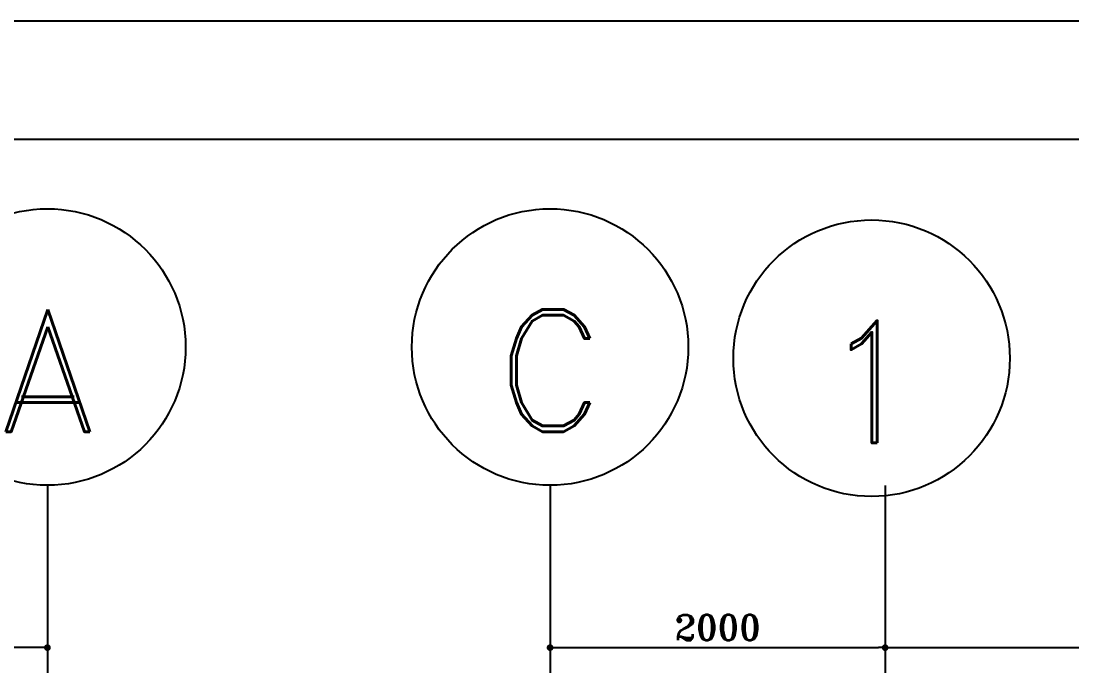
# Model space of a CAD drawing. Header units: inches. Extents: x 1387 to 2676, y -3554 to -2136.
# Drawn here: x 2540.09 to 2552.64, y -3009.89 to -3002.19 of the extents above; entities that cross this region are included whole.
import ezdxf
from ezdxf.enums import TextEntityAlignment as Align

# ---------------------------------------------------------------- set-up
doc = ezdxf.new("R2010")
doc.units = ezdxf.units.IN
doc.header["$MEASUREMENT"] = 0
for name, pattern in [('CENTER', [2, 1.25, -0.25, 0.25, -0.25]), ('DASHDOTX2', [2, 1, -0.5, 0, -0.5]), ('HIDDEN', [0.375, 0.25, -0.125])]:
    doc.linetypes.add(name, pattern=pattern)
for name, color, linetype in [('1', 1, 'Continuous'), ('3', 3, 'HIDDEN'), ('Ax', 1, 'DASHDOTX2'), ('AXE', 1, 'CENTER'), ('DIM', 8, 'Continuous'), ('Layer4', 118, 'Continuous'), ('Pich', 2, 'Continuous')]:
    doc.layers.add(name, color=color, linetype=linetype)
doc.styles.add('ROMAND', font='ROMAND.shx')
doc.styles.add('ROMANT', font='romant')
doc.dimstyles.new('1-50-2', dxfattribs={"dimtxt": 0.3, "dimasz": 0.08, "dimexe": 0.18, "dimexo": 0.0625, "dimgap": 0.09, "dimtad": 1, "dimdec": 0, "dimlfac": 500, "dimdsep": 46, "dimtxsty": 'ROMANT', "dimblk": 'DOT', "dimcen": 0.09, "dimclrd": 1, "dimclre": 1, "dimclrt": 3, "dimadec": 0, "dimazin": 0, "dimtfac": 1, "dimtdec": 0, "dimtix": 1, "dimtofl": 0, "dimtmove": 2, "dimatfit": 3, "dimldrblk": 'DOT', "dimfxl": 1, "dimtolj": 1, "dimarcsym": 0})

# ---------------------------------------------------------------- blocks, each defined once
blk = doc.blocks.new('DOT')
at = {"layer": 'DIM', "color": 0, "linetype": 'ByBlock'}
blk.add_line((-0.5, 0), (-1, 0), dxfattribs=at)
at = {"layer": 'DIM', "color": 0, "linetype": 'ByBlock', "const_width": 0.5}
blk.add_lwpolyline([(-0.25, 0, 1), (0.25, 0, 1)], format="xyb", close=True, dxfattribs=at)
blk = doc.blocks.new('*D2726')
at = {"layer": 'Defpoints', "color": 0, "transparency": 16777216}
for p in [(2546.405, -3007.735), (2540.405, -3013.072), (2546.405, -3017.85)]:
    blk.add_point(p, dxfattribs=at)
at = {"layer": 'Pich', "color": 1, "lineweight": -2, "transparency": 16777216}
for p, q in [((2546.405, -3007.798), (2546.405, -3018.03)), ((2540.405, -3013.135), (2540.405, -3018.03)), ((2540.485, -3017.85), (2546.325, -3017.85))]:
    blk.add_line(p, q, dxfattribs=at)
at = {"layer": 'Pich', "color": 1, "lineweight": -2, "transparency": 16777216, "xscale": 0.08, "yscale": 0.08, "zscale": 0.08, "rotation": 180}
blk.add_blockref('DOT', (2540.405, -3017.85), dxfattribs=at)
at = {"layer": 'Pich', "color": 1, "lineweight": -2, "transparency": 16777216, "xscale": 0.08, "yscale": 0.08, "zscale": 0.08}
blk.add_blockref('DOT', (2546.405, -3017.85), dxfattribs=at)
at = {"layer": 'Pich', "color": 3, "transparency": 16777216, "insert": (2543.405, -3017.61), "char_height": 0.3, "attachment_point": 5, "style": 'ROMANT'}
blk.add_mtext('\\A1;3000', dxfattribs=at)
blk = doc.blocks.new('_Dot')
at = {"layer": 'DIM', "color": 0, "lineweight": -2}
blk.add_line((-0.5, 0), (-1, 0), dxfattribs=at)
at = {"layer": 'DIM', "color": 0, "const_width": 0.5}
blk.add_lwpolyline([(-0.25, 0, 1), (0.25, 0, 1)], format="xyb", close=True, dxfattribs=at)
blk = doc.blocks.new('*D2725')
at = {"layer": 'Defpoints', "color": 0, "transparency": 16777216}
for p in [(2550.405, -3007.861), (2560.405, -3009.673), (2560.405, -3009.673)]:
    blk.add_point(p, dxfattribs=at)
at = {"layer": 'Pich', "color": 1, "lineweight": -2, "transparency": 16777216}
for p, q in [((2550.405, -3007.924), (2550.405, -3009.853)), ((2560.405, -3009.61), (2560.405, -3009.493)), ((2550.485, -3009.673), (2560.325, -3009.673))]:
    blk.add_line(p, q, dxfattribs=at)
at = {"layer": 'Pich', "color": 1, "lineweight": -2, "transparency": 16777216, "xscale": 0.08, "yscale": 0.08, "zscale": 0.08, "rotation": 180}
blk.add_blockref('DOT', (2550.405, -3009.673), dxfattribs=at)
at = {"layer": 'Pich', "color": 1, "lineweight": -2, "transparency": 16777216, "xscale": 0.08, "yscale": 0.08, "zscale": 0.08}
blk.add_blockref('DOT', (2560.405, -3009.673), dxfattribs=at)
at = {"layer": 'Pich', "color": 3, "transparency": 16777216, "insert": (2555.405, -3009.433), "char_height": 0.3, "attachment_point": 5, "style": 'ROMANT'}
blk.add_mtext('\\A1;5000', dxfattribs=at)
blk = doc.blocks.new('*D2727')
at = {"layer": 'Defpoints', "color": 0, "transparency": 16777216}
for p in [(2546.405, -3007.739), (2550.405, -3009.449), (2550.405, -3009.673)]:
    blk.add_point(p, dxfattribs=at)
at = {"layer": 'Pich', "color": 1, "lineweight": -2, "transparency": 16777216}
for p, q in [((2546.405, -3007.802), (2546.405, -3009.853)), ((2550.405, -3009.512), (2550.405, -3009.853)), ((2546.485, -3009.673), (2550.325, -3009.673))]:
    blk.add_line(p, q, dxfattribs=at)
at = {"layer": 'Pich', "color": 1, "lineweight": -2, "transparency": 16777216, "xscale": 0.08, "yscale": 0.08, "zscale": 0.08, "rotation": 180}
blk.add_blockref('DOT', (2546.405, -3009.673), dxfattribs=at)
at = {"layer": 'Pich', "color": 1, "lineweight": -2, "transparency": 16777216, "xscale": 0.08, "yscale": 0.08, "zscale": 0.08}
blk.add_blockref('DOT', (2550.405, -3009.673), dxfattribs=at)
at = {"layer": 'Pich', "color": 3, "transparency": 16777216, "insert": (2548.405, -3009.433), "char_height": 0.3, "attachment_point": 5, "style": 'ROMANT'}
blk.add_mtext('\\A1;2000', dxfattribs=at)
blk = doc.blocks.new('*D2729')
at = {"layer": 'Defpoints', "color": 0, "transparency": 16777216}
for p in [(2538.805, -3007.739), (2540.405, -3007.739), (2538.805, -3009.673)]:
    blk.add_point(p, dxfattribs=at)
at = {"layer": 'Pich', "color": 1, "lineweight": -2, "transparency": 16777216}
for p, q in [((2538.805, -3007.802), (2538.805, -3009.853)), ((2540.405, -3007.802), (2540.405, -3009.853)), ((2540.325, -3009.673), (2538.885, -3009.673))]:
    blk.add_line(p, q, dxfattribs=at)
at = {"layer": 'Pich', "color": 1, "lineweight": -2, "transparency": 16777216, "xscale": 0.08, "yscale": 0.08, "zscale": 0.08, "rotation": 180}
blk.add_blockref('DOT', (2538.805, -3009.673), dxfattribs=at)
at = {"layer": 'Pich', "color": 1, "lineweight": -2, "transparency": 16777216, "xscale": 0.08, "yscale": 0.08, "zscale": 0.08}
blk.add_blockref('DOT', (2540.405, -3009.673), dxfattribs=at)
at = {"layer": 'Pich', "color": 3, "transparency": 16777216, "insert": (2539.605, -3009.433), "char_height": 0.3, "attachment_point": 5, "style": 'ROMANT'}
blk.add_mtext('\\A1;800', dxfattribs=at)

msp = doc.modelspace()

# ---------------------------------------------------------------- linework, layer by layer
at = {"layer": '1'}
msp.add_lwpolyline([(2578.30094543, -3084.87896664), (2578.30094543, -3003.61061648), (2521.6679488, -3003.61061648), (2521.6679488, -3084.87896664)], close=True, dxfattribs=at)
at = {"layer": 'Ax', "linetype": 'Continuous', "ltscale": 0.5}
for centre in [(2540.40511654, -3006.0854283), (2546.40520401, -3006.08542264), (2550.24318201, -3006.21905788)]:
    msp.add_circle(centre, 1.65, dxfattribs=at)
at = {"layer": 'AXE'}
for p, q in [((2540.40523146, -3007.7391239), (2540.40530391, -3075.70296728)), ((2546.40531893, -3007.7391239), (2546.40539138, -3075.70296728)), ((2550.40531142, -3007.7391239), (2550.40523897, -3075.70296728))]:
    msp.add_line(p, q, dxfattribs=at)
at = {"layer": 'Layer4'}
msp.add_lwpolyline([(2520.25212388, -3002.19479156), (2520.25212388, -3086.29479156), (2579.71677035, -3086.29479156), (2579.71677035, -3002.19479156)], close=True, dxfattribs=at)

# ---------------------------------------------------------------- texts
at = {"layer": '3', "color": 3, "style": 'ROMAND'}
for s, p in [('A', (2540.40986782, -3006.36623378, 0.00000003)), ('C', (2546.40995529, -3006.36622813, 0.00000003)), ('1', (2550.24793329, -3006.49986336, 0.00000003))]:
    msp.add_text(s, height=1.4598144, dxfattribs=at).set_placement(p, align=Align.MIDDLE_CENTER)

# ---------------------------------------------------------------- dimensions: what is measured, and where the dimension line sits
at = {"layer": 'Pich'}
for base, p1, p2, picture, middle in [((2538.80523146, -3009.67257648), (2540.40523146, -3007.7391239), (2538.80523146, -3007.73912541), '*D2729', (2539.60523146, -3009.43257648)), ((2546.40515051, -3017.85023714), (2540.40523715, -3013.07205635), (2546.40515051, -3007.73542264), '*D2726', (2543.40519383, -3017.61023714)), ((2550.4053096, -3009.67257648), (2546.40531893, -3007.7391239), (2550.4053096, -3009.44929596), '*D2727', (2548.40531427, -3009.43257648)), ((2560.40537068, -3009.67259157), (2550.40531129, -3007.86107313), (2560.40537068, -3009.67259157), '*D2725', (2555.40534099, -3009.43259157))]:
    dim = msp.add_linear_dim(base=base, p1=p1, p2=p2, dimstyle='1-50-2', dxfattribs=at)
    dim.commit()
    dim.dimension.update_dxf_attribs({"geometry": picture, "text_midpoint": middle})

doc.saveas('drawing.dxf')
